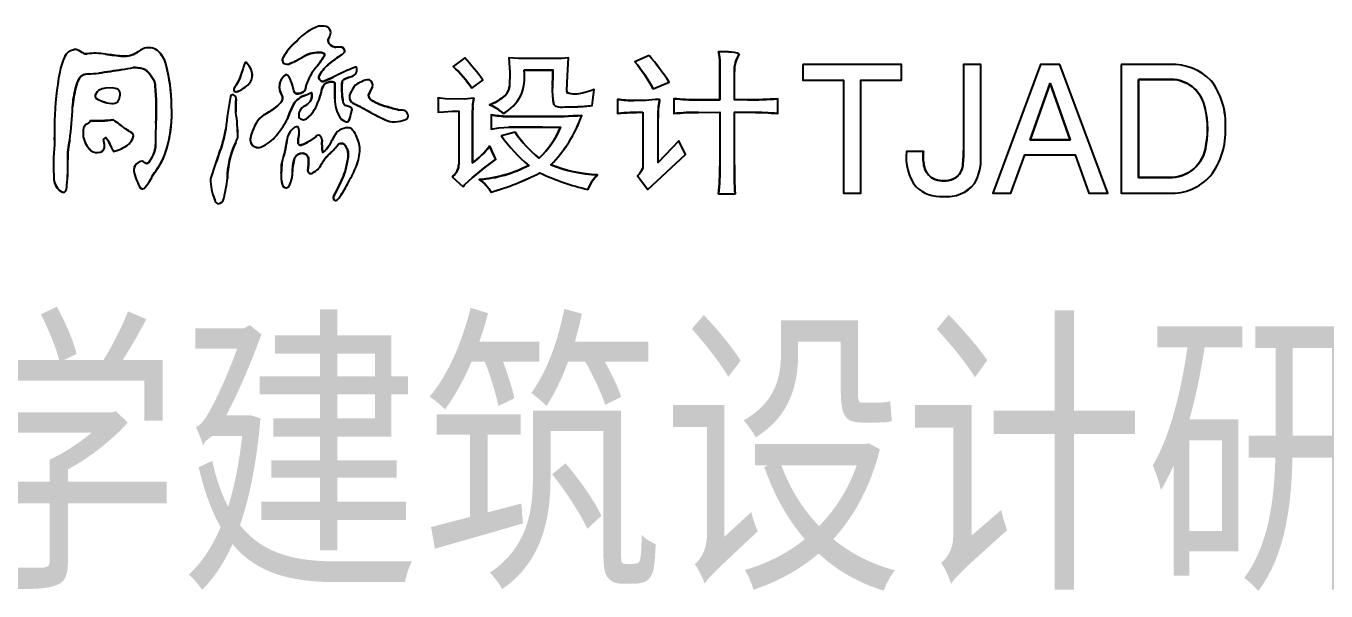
# Model space of a CAD drawing. Header units: inches. Extents: x -867 to 118033, y 1134206 to 1218306.
# Drawn here: x 111656 to 114573, y 1167804 to 1169072 of the extents above; entities that cross this region are included whole.
import ezdxf

# ---------------------------------------------------------------- set-up
doc = ezdxf.new("R2010")
doc.units = ezdxf.units.IN
doc.header["$MEASUREMENT"] = 0
doc.styles.add('TKZ1_tjhts.shx', font='tjromant.shx', dxfattribs={"bigfont": 'tjhts.shx'})

msp = doc.modelspace()

# ---------------------------------------------------------------- linework, layer by layer
at = {"color": 7}
for p, q in [((112640.8, 1169000.6), (112614.6, 1168981.2)), ((112761.9, 1168999.4), (112739.5, 1169000.6)), ((112739.5, 1169000.6), (112742, 1168967.8)), ((112781.4, 1168999.2), (112761.9, 1168999.4)), ((112808.2, 1168999.2), (112781.4, 1168999.2)), ((112836.4, 1168999.2), (112808.2, 1168999.2)), ((112858.2, 1168999.7), (112836.4, 1168999.2)), ((112873.7, 1169000.6), (112858.2, 1168999.7)), ((112871, 1168961.3), (112873.7, 1169000.6)), ((113054.3, 1169006.2), (113022, 1168992.3)), ((113620.6, 1168985.6), (113399.3, 1168985.6)), ((113399.3, 1168985.6), (113399.3, 1168950.6)), ((113620.6, 1168950.6), (113620.6, 1168985.6)), ((113799, 1168985.6), (113759.6, 1168985.6)), ((113759.6, 1168985.6), (113759.6, 1168793)), ((113799, 1168777.2), (113799, 1168985.6)), ((113932.9, 1168985.6), (113825.8, 1168697.3)), ((113976.1, 1168985.6), (113932.9, 1168985.6)), ((114083.5, 1168697.3), (113976.1, 1168985.6)), ((114113.3, 1168985.6), (114113.3, 1168697.3)), ((114223.1, 1168985.6), (114113.3, 1168985.6)), ((112742, 1168967.8), (112741, 1168937.1)), ((112869.9, 1168928.5), (112871, 1168961.3)), ((113245.6, 1168906.3), (113245.6, 1168970.1)), ((111818.4, 1168927.9), (111815.5, 1168924.9)), ((111827, 1168931.3), (111818.4, 1168927.9)), ((111834.3, 1168932.8), (111827, 1168931.3)), ((111849.9, 1168933.6), (111834.3, 1168932.8)), ((111859.7, 1168931.3), (111849.9, 1168933.6)), ((112656.2, 1168932.6), (112681.4, 1168950.9)), ((112870.2, 1168924.8), (112869.9, 1168928.5)), ((112922.9, 1168927.1), (112913.1, 1168924)), ((112930.8, 1168929.9), (112922.9, 1168927.1)), ((112926.2, 1168893.8), (112930.8, 1168929.9)), ((113063.6, 1168931.3), (113099.1, 1168946.6)), ((113399.3, 1168950.6), (113490.3, 1168950.6)), ((113490.3, 1168950.6), (113490.3, 1168697.3)), ((113529.6, 1168697.3), (113529.6, 1168950.6)), ((113529.6, 1168950.6), (113620.6, 1168950.6)), ((113954.4, 1168944.3), (113909.2, 1168817.1)), ((113999, 1168817.1), (113954.4, 1168944.3)), ((114152.5, 1168952.3), (114152.5, 1168732.5)), ((114219.9, 1168952.3), (114152.5, 1168952.3)), ((111815.5, 1168924.9), (111811.9, 1168918.7)), ((112580.7, 1168910.5), (112580.7, 1168878.6)), ((112585.3, 1168910.5), (112580.7, 1168910.5)), ((112596.9, 1168909.1), (112585.3, 1168910.5)), ((112639.4, 1168908.1), (112596.9, 1168909.1)), ((112660.9, 1168910.5), (112639.4, 1168908.1)), ((112870.6, 1168922.9), (112870.2, 1168924.8)), ((112874.7, 1168921), (112870.6, 1168922.9)), ((112883.6, 1168919.4), (112874.7, 1168921)), ((112892.2, 1168919.7), (112883.6, 1168919.4)), ((112904.6, 1168921.8), (112892.2, 1168919.7)), ((112913.1, 1168924), (112904.6, 1168921.8)), ((112983.4, 1168907.7), (112983.4, 1168875.8)), ((113109.9, 1168909.1), (113109.9, 1168875.8)), ((113275.4, 1168906.3), (113245.6, 1168906.3)), ((113342.8, 1168875.8), (113342.8, 1168909.1)), ((112580.7, 1168878.6), (112593.6, 1168879.7)), ((112593.6, 1168879.7), (112612.4, 1168881.2)), ((112612.4, 1168881.2), (112626.9, 1168881.4)), ((112626.9, 1168881.4), (112627, 1168762.1)), ((112699.5, 1168873.1), (112699.5, 1168841.1)), ((113040.4, 1168878.6), (113040.4, 1168753.8)), ((113165.4, 1168878.5), (113213.2, 1168878.6)), ((113213.2, 1168878.6), (113213.2, 1168757.9)), ((113245.6, 1168878.6), (113286, 1168878.6)), ((113245.6, 1168760.7), (113245.6, 1168878.6)), ((112699.5, 1168841.1), (112717.3, 1168843.6)), ((112717.3, 1168843.6), (112739.6, 1168845.2)), ((113074.4, 1168766.3), (113074.4, 1168865.2)), ((111830.1, 1168817.5), (111834.7, 1168821.8)), ((111834.7, 1168821.8), (111839, 1168817.2)), ((112753.4, 1168834.2), (112722.6, 1168825.9)), ((113120.7, 1168814.8), (113074.4, 1168766.3)), ((113136.1, 1168784.3), (113120.7, 1168814.8)), ((113909.2, 1168817.1), (113999, 1168817.1)), ((113051.2, 1168705.3), (113136.1, 1168784.3)), ((113669.8, 1168790.7), (113632.2, 1168790.7)), ((113866.3, 1168697.3), (113897.1, 1168783.4)), ((113897.1, 1168783.4), (114010.5, 1168783.4)), ((114010.5, 1168783.4), (114041.1, 1168697.3)), ((112613.1, 1168733), (112636.2, 1168712.2)), ((113028.1, 1168735.7), (113051.2, 1168705.3)), ((114152.5, 1168732.5), (114219.9, 1168732.5)), ((113210.1, 1168695.6), (113247.2, 1168695.6)), ((113490.3, 1168697.3), (113529.6, 1168697.3)), ((113825.8, 1168697.3), (113866.3, 1168697.3)), ((114041.1, 1168697.3), (114083.5, 1168697.3)), ((114113.3, 1168697.3), (114221.6, 1168697.3))]:
    msp.add_line(p, q, dxfattribs=at)
for points in [[(112264.1, 1169039.1, 0.093827), (112231.6, 1168999.2, 0.302072), (112233.9, 1168989.2, 0.296548), (112249.4, 1168988.6, 0.04254), (112281.7, 1169005.5, -0.129019), (112317.5, 1169012.8, -0.117204), (112324.7, 1169010.7, -0.328405), (112324.9, 1169004.7, -0.051459), (112306.5, 1168979.3, 0.085646), (112284.7, 1168940.5, 0.031903), (112283.1, 1168933.3, -0.315533), (112275.5, 1168923, -0.134544), (112263.7, 1168920.5, -0.408117), (112257.2, 1168927.1, 0.035639), (112249.6, 1168951.2, 0.084333), (112243.4, 1168961.2, 0.358627), (112237.6, 1168962, 0.227473), (112224.2, 1168936.1, 0.148882), (112228.8, 1168919.7, -0.254787), (112230.5, 1168905.4, -0.110418), (112215.7, 1168889.6, -0.032156), (112189.9, 1168872.7, 0.122106), (112174.1, 1168856.8, 0.074479), (112159.4, 1168820.9, 0.233421), (112164.5, 1168803.8, 0.316166), (112188.6, 1168803.2, 0.122903), (112221, 1168830.9, 0.056501), (112242.7, 1168864.2, -0.025506), (112256.2, 1168896.4, -0.174643), (112283.3, 1168917.2, 0.004602), (112296.4, 1168923, -0.251477), (112293.4, 1168902.9, -0.130218), (112280.8, 1168892.8, 0.16089), (112270.5, 1168882.1, 0.172735), (112268.4, 1168867.7, 0.448793), (112285.3, 1168864.2, 0.141971), (112310.3, 1168899.5, 0.057248), (112320.1, 1168930.6, -0.334885), (112335.7, 1168946.3, -0.076773), (112344.7, 1168946.9, -0.545841), (112348.7, 1168941.8, -0.008092), (112348.7, 1168908.5, 0.139136), (112360.7, 1168866.5, 0.144746), (112374.2, 1168857.4, 0.355116), (112381, 1168860.5, 0.046986), (112386, 1168878.8, 0.052614), (112387.8, 1168885.7, 0.237681), (112384.5, 1168890.2, 0.025436), (112375.3, 1168893.2, -0.354836), (112367.5, 1168901.9, -0.049448), (112364.8, 1168932.8, -0.035628), (112365, 1168944.1, -0.387964), (112372.2, 1168953.7, -0.009611), (112387.5, 1168959.3, 0.187317), (112396.8, 1168967.3, 0.232403), (112397.2, 1168979.7, 0.143525), (112395, 1168980.2, 0.022411), (112345.2, 1168957.8, -0.00319), (112326.8, 1168949.1, -0.206179), (112319.1, 1168948.5, -0.165764), (112313.6, 1168954.1, -0.217969), (112314.6, 1168961.9, -0.110096), (112337, 1168988, -0.031862), (112364, 1169007.7, 0.078929), (112370.6, 1169013.7, 0.264707), (112371, 1169018, 0.034215), (112367.5, 1169023, 0.174735), (112362.4, 1169025, 0.001752), (112353.7, 1169024.6, -0.177458), (112342.7, 1169027.5, -0.140307), (112334.8, 1169035.4, -0.275752), (112337.2, 1169048, 0.167681), (112339.3, 1169061.5, 0.301407), (112325.1, 1169072, 0.08311), (112312.4, 1169071.7, 0.130737)], [(111950.7, 1169017.7, 0.215782), (111921.7, 1169022.4, 0.067417), (111904.6, 1169012.5, -0.168397), (111870.5, 1169004.8, -0.018722), (111834, 1169009.4, 0.069135), (111793.1, 1169010, -0.211583), (111782.1, 1169012.8, 0.012327), (111771, 1169019.2, 0.18165), (111761.2, 1169018.4, 0.234564), (111743.2, 1169004.8, 0.06939), (111731.5, 1168968.4, 0.040114), (111720, 1168860.1, 0.00862), (111719.5, 1168806.3, 0.034302), (111718.5, 1168727.9, 0.240525), (111736.2, 1168700, 0.151405), (111742.1, 1168699.2, 0.254247), (111747.6, 1168714.9, 0.038225), (111749.6, 1168772.4, -0.061608), (111753.9, 1168816.5, 0.026815), (111760.4, 1168890.5, -0.054652), (111767.8, 1168934.1, -0.028262), (111774.9, 1168954.7, -0.253686), (111796, 1168964.9, 0.007206), (111819, 1168966.3, -0.006599), (111871.8, 1168974.4, 0.009999), (111896.4, 1168979.4, -0.062381), (111917, 1168976.7, -0.15567), (111930, 1168968.8, -0.051163), (111942.9, 1168950.8, -0.102101), (111945.9, 1168938, -0.03095), (111947.3, 1168854.3, 0.010088), (111946.7, 1168807.5, -0.131285), (111940, 1168780.4, -0.019629), (111932.7, 1168767.9, -0.485137), (111923.1, 1168765.1, 0.001583), (111916.2, 1168769.2, 0.165296), (111904, 1168763.3, 0.24859), (111897.8, 1168745.6, 0.066176), (111905.5, 1168723.4, 0.038595), (111911.3, 1168710.3, 0.378365), (111920.7, 1168707.7, 0.077759), (111939.9, 1168736.4, 0.016012), (111958.1, 1168764.2, 0.054651), (111971.8, 1168796.8, 0.087206), (111982.3, 1168892.9, 0.064902), (111969.6, 1168987.9, 0.144064)], [(113163.7, 1168906.4, -0.019379), (113109.9, 1168909.1), (113109.9, 1168875.8, -0.02608), (113165.4, 1168878.5), (113213.2, 1168878.6), (113213.2, 1168757.9, -0.021278), (113210.1, 1168695.6), (113247.2, 1168695.6, -0.017067), (113245.6, 1168760.7), (113245.6, 1168878.6), (113285.5, 1168878.6, -0.024313), (113342.8, 1168875.8), (113342.8, 1168909.1, -0.018656), (113275.4, 1168906.3), (113245.6, 1168906.3), (113245.6, 1168970.1, -0.143011), (113256.4, 1169008.9, 0.162811), (113246.2, 1169012.6, 0.035376), (113219, 1169014.4, 0.004148), (113210.1, 1169014.5, -0.046173), (113213, 1168989.9, -0.00345), (113213.2, 1168906.3, -0.001359)], [(112137.6, 1168960.7, -0.130766), (112136.1, 1168955.4, -0.049), (112127.3, 1168939.4, 0.175351), (112122.3, 1168928.2, 0.389375), (112126.5, 1168924.7, 0.146359), (112144.1, 1168932.6, 0.079034), (112157, 1168943.6, 0.101244), (112162.8, 1168954.6, 0.132531), (112162.9, 1168969.2, 0.067751), (112158.6, 1168979.6, 0.050259), (112150.9, 1168989.8, 0.454265), (112147.3, 1168989.4, 0.06765), (112143, 1168977.5, 0.007561)], [(112656.2, 1168932.6), (112681.4, 1168950.9, 0.028783), (112640.8, 1169000.6), (112614.6, 1168981.2, -0.06685)], [(112742, 1168967.8), (112741, 1168937.1, -0.202539), (112727.4, 1168913.2, -0.066868), (112696.4, 1168895.3, -0.101276), (112727.2, 1168875.8, 0.145344), (112765.7, 1168914.7, 0.140249), (112773.5, 1168972.9, -0.003162), (112838.3, 1168972.9, -0.016144), (112837.2, 1168939, 0.052901), (112839.3, 1168899.2, 0.214665), (112844.5, 1168892.4, 0.093296), (112846, 1168892.5, 0.137117), (112864.8, 1168890.6, 0.000424), (112894.5, 1168891.3, 0.022294), (112926.2, 1168893.8), (112930.8, 1168929.9), (112922.9, 1168927.1), (112913.1, 1168924), (112904.6, 1168921.8), (112892.2, 1168919.7), (112883.6, 1168919.4), (112870.9, 1168921.7), (112869.9, 1168926.5), (112871, 1168961.3), (112873.7, 1169000.6), (112858.2, 1168999.7), (112836.4, 1168999.2), (112808.2, 1168999.2), (112781.4, 1168999.2), (112761.9, 1168999.4), (112739.5, 1169000.6)], [(113054.3, 1169006.2), (113022, 1168992.3, -0.049542), (113063.6, 1168931.3), (113099.1, 1168946.6, 0.030356)], [(113759.6, 1168793, -0.040499), (113757.4, 1168754.6, -0.3078), (113726.3, 1168725.6, -0.189438), (113687.3, 1168732.4, -0.186489), (113671.1, 1168759.6, -0.07743), (113669.8, 1168790.7), (113632.2, 1168790.7, 0.198241), (113652.7, 1168711.8, 0.214326), (113714.8, 1168689.6, 0.249549), (113784.6, 1168718.6, 0.135294), (113799, 1168777.2), (113799, 1168985.6), (113759.6, 1168985.6)], [(114113.3, 1168985.6), (114113.3, 1168697.3), (114221.6, 1168697.3, 0.229129), (114314.3, 1168736.3, 0.179316), (114347.5, 1168842.9, 0.181564), (114315.5, 1168949.6, 0.220204), (114223.1, 1168985.6)], [(111849.9, 1168933.6), (111834.3, 1168932.8), (111827, 1168931.3), (111818.4, 1168927.9), (111815.5, 1168924.9), (111811.9, 1168918.7, 0.333571), (111812.9, 1168910.1, 0.045952), (111826.4, 1168903.7, 0.064784), (111848.3, 1168898.1, 0.210865), (111861.9, 1168902.5, 0.127927), (111866.7, 1168914, 0.211886), (111864.6, 1168927.6, 0.12013), (111859.7, 1168931.3)], [(112430.3, 1168877.7, 0.027579), (112467.4, 1168859.6, 0.154526), (112490.1, 1168857.9, 0.082415), (112510.8, 1168864.3, 0.312986), (112511.5, 1168877.1, 0.221824), (112504.6, 1168883, 0.031656), (112493, 1168883.7, -0.00721), (112464.9, 1168891.6, -0.071904), (112432.3, 1168905.1, -0.267193), (112424.7, 1168917.4, -0.023267), (112433.2, 1168935.6, 0.395574), (112426.4, 1168951.3, 0.188464), (112408.5, 1168947.2, 0.051998), (112395.4, 1168939.9, 0.108508), (112385.7, 1168924.6, 0.200123), (112381.8, 1168909.3, 0.191616), (112389.2, 1168899.4, -0.01282)], [(114152.5, 1168952.3), (114219.9, 1168952.3, -0.337188), (114298, 1168901.2, -0.124189), (114303.9, 1168804.5, -0.40123), (114219.9, 1168732.5), (114152.5, 1168732.5)], [(112127.5, 1168909.5, 0.313541), (112121.2, 1168918, 0.335576), (112114.8, 1168914.4, 0.015792), (112104.2, 1168841.6, -0.057755), (112088.3, 1168784.4, 0.000363), (112069.8, 1168729.2, 0.094511), (112079.3, 1168682.4, 0.230423), (112086.7, 1168673.3, 0.369117), (112099.6, 1168685.4, 0.039319), (112107.7, 1168730.3, -0.109188), (112126.7, 1168810.8, 0.00425), (112131.3, 1168822.8, 0.032369), (112126.9, 1168878.7, -0.025515)], [(112639.4, 1168908.1), (112596.9, 1168909.1), (112585.3, 1168910.5), (112580.7, 1168910.5), (112580.7, 1168878.6), (112593.6, 1168879.7), (112612.4, 1168881.2), (112626.9, 1168881.4), (112627, 1168762.3, -0.223037), (112614.6, 1168735.7, -0.003297), (112613.1, 1168733), (112636.2, 1168712.2, 0.201777), (112640.8, 1168716.3, -0.033526), (112710.3, 1168773.2, -0.02738), (112696.4, 1168802.3, -0.067274), (112657.8, 1168764.9, -0.004515), (112658.3, 1168891.9, -0.051491), (112660.9, 1168910.5)], [(113040.4, 1168878.6), (113040.4, 1168753.8, -0.094232), (113028.1, 1168735.7), (113051.2, 1168705.3), (113136.1, 1168784.3), (113120.7, 1168814.8), (113074.4, 1168766.3), (113074.4, 1168865.2, -0.058001), (113078.1, 1168905.9, 0.319569), (113076.3, 1168907.6, 0.045142), (113046.6, 1168904.8, 0.020451), (113020.2, 1168905, -0.034776), (112983.4, 1168907.7), (112983.4, 1168875.8, -0.030546)], [(112824.8, 1168868.9, -0.002263), (112735.7, 1168869.1, -0.028919), (112699.5, 1168872.9), (112699.5, 1168841.1), (112717.3, 1168843.6), (112739.6, 1168845.2, -0.001197), (112815, 1168845.3, 0.000411), (112855.2, 1168845.3, -0.117897), (112807.4, 1168776, -0.081518), (112753.4, 1168834.2), (112722.6, 1168825.9, 0.067412), (112784.3, 1168759.4, -0.099344), (112673.2, 1168727.5, -0.117302), (112699.5, 1168699.7, 0.051291), (112809, 1168742.7, 0.052048), (112916.9, 1168705.3, -0.102524), (112938.5, 1168738.5, -0.086164), (112833.7, 1168760.7, 0.112398), (112903, 1168871.7, -0.018709)], [(111839, 1168817.2, -0.039434), (111845.4, 1168803.9, 0.054133), (111852.6, 1168791, 0.123184), (111886.6, 1168807.4, 0.140353), (111896.7, 1168823.8, 0.284617), (111893.6, 1168832.3, -0.012464), (111879.4, 1168841.3, 0.016141), (111851.9, 1168861.5, -0.029736), (111800.7, 1168859.2, -0.149024), (111792.1, 1168852.4, 0.190304), (111785.1, 1168843.6, 0.089845), (111784.5, 1168823.6, 0.171078), (111802.3, 1168792.4, 0.249801), (111822, 1168789.3, 0.378768), (111832.3, 1168801.9, 0.031236), (111830.1, 1168817.5), (111834.7, 1168821.8)], [(112385.3, 1168842.4, 0.188222), (112369, 1168842.5, 0.20573), (112351.8, 1168831.7, 0.018376), (112339.4, 1168810, -0.117409), (112321.8, 1168788.1, -0.060927), (112320.2, 1168816, 0.215117), (112315.7, 1168826.1, 0.470033), (112305.7, 1168823.1, -0.045545), (112287.4, 1168811.3, -0.074224), (112273.6, 1168805.3, -0.568137), (112266.3, 1168811.5, -0.07678), (112267.6, 1168821.3, 0.100197), (112268.2, 1168842.1, 0.387299), (112262.2, 1168846.4, 0.118665), (112256.9, 1168843.9, 0.185429), (112241.2, 1168815.1, -0.018374), (112236.9, 1168790, 0.026924), (112229.9, 1168765.6, -0.013447), (112228.5, 1168742.2, 0.097057), (112231.3, 1168715.6, 0.277047), (112239.3, 1168708.9, 0.192921), (112246.3, 1168713, 0.125735), (112254, 1168743, -0.084178), (112258.7, 1168775.6, -0.292454), (112276.3, 1168786.7, -0.427415), (112289.7, 1168772.7, -0.039723), (112288.4, 1168748.3, 0.744354), (112300.1, 1168743.5, 0.173973), (112317.6, 1168759.6, -0.079593), (112334.6, 1168782.9, 0.037997), (112354.9, 1168804.4, -0.536451), (112372.4, 1168804.1, -0.220641), (112377.9, 1168773.8, -0.033334), (112372, 1168745.5, -0.02197), (112354.8, 1168706.6, -0.036413), (112345.6, 1168689, 0.059035), (112345.3, 1168688, 0.221247), (112348.6, 1168681.1, 0.229092), (112351.5, 1168680.7, 0.104052), (112358.2, 1168685.9, 0.039622), (112379.4, 1168721.7, 0.031663), (112397.5, 1168758.1, 0.083922), (112405.2, 1168795.4, 0.095464), (112397, 1168826.3, 0.118136)]]:
    msp.add_lwpolyline(points, format="xyb", close=True, dxfattribs=at)
for points in [[(113399.3, 1168985.6), (113399.3, 1168950.6), (113490.3, 1168950.6), (113490.3, 1168697.3), (113529.6, 1168697.3), (113529.6, 1168950.6), (113620.6, 1168950.6), (113620.6, 1168985.6)], [(113976.1, 1168985.6), (113932.9, 1168985.6), (113825.8, 1168697.3), (113866.3, 1168697.3), (113897.1, 1168783.4), (114010.5, 1168783.4), (114041.1, 1168697.3), (114083.5, 1168697.3)], [(113954.4, 1168944.3), (113999, 1168817.1), (113909.2, 1168817.1)]]:
    msp.add_lwpolyline(points, close=True, dxfattribs=at)
for centre, radius, start, end in [((112319.8, 1169033.7), 38.7, 82.1361, 101.1399), ((112349.5, 1168964.6), 113.4, 109.1475, 138.9413), ((112324.3, 1169056.1), 16, 19.8745, 86.9673), ((112346.5, 1169039.7), 12.5, 138.4495, 200.1147), ((112318.6, 1169057.8), 21.1, 332.0783, 10.1537), ((111765.9, 1168993.4), 25.4, 100.5493, 155.489), ((111767.1, 1169005.9), 13.9, 73.9384, 115.1205), ((111646.2, 1168789.6), 261.3, 57.9578, 61.4855), ((111949.7, 1168954.5), 73.5, 112.4138, 127.8412), ((111930.9, 1168988), 35.7, 56.361, 105.0678), ((111909.5, 1168970.7), 62.5, 13.7092, 48.7648), ((112353.1, 1168933.3), 138.3, 130.0963, 150.3716), ((112352.5, 1169045.2), 20.3, 209.0736, 241.021), ((112352.1, 1169041.1), 16.6, 235.3134, 269.6983), ((112409.8, 1167786.6), 1239.3, 92.2365, 92.6707), ((112362.2, 1169017), 8.01, 49.0264, 95.755), ((112332.7, 1168994.6), 44.9, 33.2088, 39.3453), ((112367, 1169016.2), 4.4, 324.3432, 41.0662), ((113210.3, 1168475.5), 539, 89.0741, 90.0248), ((113078.8, 1168986.5), 134.2, 1.4454, 12.0201), ((113219.7, 1168821.7), 192.8, 82.0921, 90.1964), ((111868, 1168944.6), 138.6, 154.6168, 170.1026), ((111790.8, 1169023.7), 13.9, 244.916, 279.4888), ((111811.4, 1168862.3), 148.8, 81.2482, 97.0675), ((111913.2, 1169494.4), 491.4, 260.7282, 265.3405), ((111876.4, 1169057.8), 53.3, 266.6633, 301.9308), ((111611.6, 1168891.7), 370.7, 0.1786, 14.6503), ((112188.8, 1168967.3), 47, 152.6378, 167.4631), ((112149.3, 1168988.1), 2.37, 36.9219, 158.8207), ((112103.8, 1168946.4), 64, 34.6901, 42.2935), ((112240.3, 1168996), 9.29, 142.2512, 226.8898), ((112242.1, 1169000.8), 14.2, 234.8579, 300.9284), ((112166.2, 1169186.2), 214.4, 292.8223, 302.5658), ((112313.4, 1168940.9), 72, 86.7683, 116.1748), ((112192.8, 1169081.1), 152.6, 318.166, 329.9491), ((112384.4, 1168924.7), 79.1, 126.7989, 151.9298), ((112316.7, 1168996.6), 16.2, 60.6449, 87.3841), ((112320.7, 1169007.6), 5.11, 325.6252, 38.347), ((112505.1, 1168786.1), 262.7, 122.4633, 129.7631), ((112348.6, 1169031.2), 28.1, 303.3087, 321.3605), ((112229.1, 1168623.7), 558.2, 35.8756, 42.4704), ((112735.7, 1168752.1), 373.7, 28.6579, 40.0028), ((112586, 1168608.2), 614.6, 33.4061, 40.3611), ((107155.3, 1168934.2), 6057.9, 359.73634, 0.52696), ((113317.4, 1168971), 71.9, 148.1785, 180.7336), ((113245.8, 1168995.6), 17, 51.6598, 88.6489), ((114230.4, 1168867.8), 118, 43.8554, 93.5297), ((112399.3, 1168842.9), 679.5, 169.3532, 178.5417), ((111794.8, 1168940.4), 24.5, 87.3628, 144.3023), ((111756.5, 1169763.7), 799.8, 272.831, 274.4824), ((112152.4, 1166966.7), 2027.2, 97.9552, 99.4675), ((111761, 1169590.5), 626, 280.1984, 282.49), ((111896.3, 1168895.7), 83.7, 75.161, 89.9474), ((111911.1, 1168952.4), 25, 40.8722, 74.565), ((111848.5, 1168897), 108.6, 29.6487, 41.3642), ((112126.9, 1168960.9), 10.7, 328.9307, 358.7309), ((112697.2, 1168792.8), 584.2, 161.5651, 163.2979), ((112122.5, 1168958.5), 41.8, 14.7604, 35.6224), ((112135.8, 1168962.1), 28, 344.4478, 14.6457), ((112257.9, 1168935.1), 33.7, 128.9893, 173.5821), ((112240, 1168958.1), 4.62, 42.2238, 134.9491), ((112217.3, 1168937.9), 35, 19.7615, 41.7667), ((112408.1, 1168896.9), 130.8, 140.9736, 160.5544), ((112322.6, 1168956.9), 9.47, 148.0295, 197.2149), ((111656.3, 1170396), 1594.7, 294.8621, 295.5931), ((112620, 1168413.7), 609.5, 111.8857, 116.8001), ((112523.8, 1168557.9), 423.9, 108.8221, 110.9686), ((112381.8, 1168975.3), 17, 288.0948, 330.936), ((112395.3, 1168976.2), 4.04, 62.1726, 128.7074), ((112384.4, 1168973.9), 14.1, 330.8324, 24.3687), ((112454.6, 1168801.8), 240.4, 32.9673, 48.2654), ((112667.9, 1168957.3), 106.8, 336.4349, 8.3694), ((112805.9, 1163854), 5119, 89.6376, 90.3624), ((112313.8, 1168972), 524.4, 356.3965, 0.096), ((111963.1, 1168878.6), 203, 164.1083, 176.6211), ((111952.8, 1168881.9), 192.3, 157.7458, 164.2213), ((111854.5, 1168919.3), 13.1, 39.402, 66.8025), ((111850.4, 1168918.4), 17, 344.8354, 32.6883), ((111913.4, 1168937.1), 32.5, 1.6517, 24.9706), ((111271.2, 1168885.3), 676.8, 357.377, 4.468), ((112126.3, 1168928.8), 4.03, 157.4294, 272.9815), ((112140.3, 1168927), 18.1, 136.232, 169.297), ((112122.2, 1168958.1), 33.6, 277.4205, 310.727), ((112050.4, 1168992.2), 93.3, 325.5426, 336.7635), ((112116.1, 1168978.4), 53.7, 301.4597, 319.5353), ((112133, 1168963.3), 31.1, 320.4647, 343.5894), ((112253.4, 1168935.5), 29.2, 173.2102, 212.6053), ((112083.9, 1168886.3), 178, 13.2261, 20.8557), ((112263.8, 1168927.1), 6.64, 180.6502, 269.4551), ((112271.9, 1168933.6), 11.2, 288.3268, 346.057), ((112340.1, 1168924.3), 57.6, 163.712, 173.4114), ((112180.1, 1168957.6), 142.6, 335.9437, 349.7991), ((112324.4, 1168959.4), 12.1, 206.2393, 243.8873), ((112322.3, 1168957.8), 9.75, 250.905, 297.5047), ((112338.4, 1168928.1), 18.4, 98.2621, 166.527), ((112341.9, 1168917.4), 29.6, 84.5935, 102.1541), ((112345.1, 1168943.1), 3.82, 21.6026, 95.1427), ((111319.3, 1168923.1), 1029.5, 359.1889, 1.1919), ((112444.2, 1168936.6), 79.5, 171.7867, 182.7924), ((112521.6, 1168930.8), 156.8, 179.2992, 191.5981), ((112373.9, 1168945), 8.89, 101.2006, 160.3988), ((112425.4, 1168910.1), 42.3, 135.1005, 159.8718), ((112437, 1168881.1), 72, 113.305, 125.2113), ((112422.6, 1168926.3), 25.3, 81.2357, 123.9277), ((112625, 1168835), 216.6, 152.3131, 157.6446), ((112421.5, 1168939.8), 12.5, 340.3263, 66.6562), ((112705.9, 1168941.3), 35.4, 307.403, 353.2021), ((113025.9, 1168928.8), 188.9, 176.8776, 188.5048), ((114225.4, 1168875.4), 77.1, 19.5553, 94.0892), ((114189.4, 1168853.6), 158.4, 356.11, 37.2729), ((111818.1, 1168915.1), 7.23, 149.7671, 223.5559), ((111854.4, 1168980.4), 81.7, 239.4318, 249.9559), ((111858.7, 1168984.9), 87.3, 248.3359, 263.1626), ((111850.1, 1168915.7), 17.6, 263.9496, 311.5786), ((111842.2, 1168917.6), 24.8, 322.4105, 351.5708), ((113261.6, 1168710.9), 1164.7, 169.9373, 173.5564), ((112120.4, 1168912), 6.13, 82.3692, 156.5712), ((112118.2, 1168909.3), 9.27, 350.7614, 71.0034), ((112428.3, 1168887.9), 301.6, 176.2285, 181.7493), ((112187.6, 1168930.6), 49.7, 304.4024, 329.6063), ((112216.5, 1168911.1), 15.1, 337.9709, 35.1472), ((112298.5, 1168869.2), 50.3, 107.5904, 147.216), ((112265.1, 1168943.1), 22.7, 266.6755, 297.3265), ((112268.1, 1168921.7), 31.5, 293.6395, 323.3164), ((111973.3, 1169632.6), 779.7, 293.4238, 294.4784), ((112236.8, 1168924.9), 77.7, 308.622, 340.9434), ((112276.1, 1168915.7), 21.5, 323.2706, 19.7339), ((112428.7, 1168908.6), 79.9, 180.0575, 211.7418), ((112376.8, 1168902.4), 9.32, 199.3444, 249.1336), ((112402.1, 1168912.3), 20.5, 143.1721, 188.4389), ((112398, 1168913.7), 16.8, 194.9179, 248.8939), ((111987.5, 1168086.7), 906.6, 60.7604, 63.5026), ((112439.1, 1168917.9), 14.4, 181.9526, 241.7908), ((112495.5, 1169011.1), 123.4, 239.2109, 255.6618), ((112749.6, 1168888.6), 91.4, 166.1527, 177.9433), ((112645.1, 1169019.6), 134.5, 292.403, 307.7053), ((112681, 1168960.2), 96.2, 298.6904, 331.7691), ((112849.5, 1168901.6), 10.5, 184.3607, 241.5966), ((113021, 1169170.6), 265.6, 261.8656, 269.8324), ((113031.3, 1168582.6), 322.6, 87.2808, 91.967), ((113076.6, 1168741.7), 165.9, 90.3127, 100.4345), ((113251.1, 1168870), 176.8, 168.7607, 181.5391), ((113076, 1168905.5), 2.06, 326.4932, 98.9907), ((113171.6, 1169601.4), 695, 264.9091, 269.3499), ((113203.9, 1178019), 9112.7, 269.74672, 270.05812), ((113271.8, 1169809.7), 903.4, 270.2276, 274.5029), ((114109.3, 1168841.2), 198.1, 349.3214, 17.6385), ((111067.5, 1168914.1), 693.4, 351.9097, 358.0537), ((111703.7, 1168874.8), 279.2, 344.5686, 3.725), ((111697.4, 1168816.2), 434, 0.8698, 8.2857), ((112214, 1168833), 46.5, 121.276, 149.4952), ((112072, 1169081.4), 239.7, 299.4673, 306.8343), ((112565.4, 1168747.9), 343, 154.336, 160.1802), ((112289.6, 1168871.9), 21.7, 151.8893, 191.0904), ((112291.9, 1168872), 23.7, 118.0768, 154.6368), ((112350, 1168802), 94.6, 69.3771, 75.6628), ((112286.8, 1168896.1), 100.7, 339.9904, 350.0828), ((112381.7, 1168884.6), 6.15, 10.058, 74.5038), ((112353.9, 1168890.6), 34.2, 339.7651, 351.8123), ((112612.6, 1169204.5), 374.2, 240.8423, 246.9821), ((112753, 1169861), 1011.3, 253.4506, 255.103), ((112493.7, 1168791.9), 91.8, 83.2252, 90.4778), ((112501.7, 1168872.6), 10.8, 24.6287, 74.657), ((112501.9, 1168871.3), 11.3, 321.8681, 31.3857), ((119691.2, 1168801), 7033.5, 179.2596, 180.29427), ((112664.2, 1168810.3), 90.9, 46.1401, 69.2721), ((112750.1, 1169183.9), 315.2, 260.6646, 267.3749), ((112805.4, 1178710.7), 9841.8, 269.59419, 270.11279), ((112826.7, 1169915.3), 1046.4, 269.8926, 274.1798), ((112624.7, 1168968.5), 294.7, 315.16, 340.812), ((112845, 1168896.4), 4.02, 262.09, 283.4103), ((112858.7, 1168925.3), 35.2, 248.7591, 279.9892), ((112455.2, 1186351.3), 17465.5, 271.34405, 271.44129), ((112882.3, 1169248.1), 356.9, 271.9513, 277.0598), ((113034.7, 1168410.6), 468, 89.2916, 96.29), ((113163.7, 1168345.7), 532.8, 89.8215, 95.7973), ((113285.6, 1168288.3), 590.2, 84.4426, 89.9661), ((113282.3, 1168820.4), 1562.8, 178.5417, 180.5171), ((111840.1, 1168831.8), 56.2, 167.8136, 188.3494), ((111799.7, 1168839.1), 15.3, 119.847, 162.946), ((111785.3, 1168869.8), 18.7, 291.4764, 325.3806), ((111806.9, 1169290.9), 431.8, 269.1798, 275.9928), ((111553.3, 1168426.4), 527.7, 51.8352, 55.5341), ((112066.4, 1169122), 337.3, 236.3211, 238.8068), ((113106.1, 1168816.7), 1159.5, 178.1439, 180.508), ((111849.7, 1168881.7), 257.7, 337.821, 351.0428), ((112286.6, 1168789.9), 131, 149.3751, 164.7886), ((112085, 1168942.8), 176.1, 320.5442, 333.4796), ((112286.5, 1168809), 45.7, 130.3229, 172.399), ((112264.7, 1168834.2), 12.4, 101.6081, 128.6776), ((112262.9, 1168840.9), 5.48, 5.9129, 97.3227), ((112216.3, 1168833.3), 52.6, 346.7379, 8.9252), ((112278.4, 1168873.5), 11.6, 209.8541, 306.535), ((112373, 1168817.1), 25.7, 98.8292, 145.3302), ((112382.9, 1168884.7), 28.7, 219.2884, 252.2329), ((112377, 1168821.6), 22.4, 68.0906, 110.7291), ((112375.6, 1168863.2), 5.99, 255.826, 345.2835), ((112357.6, 1168809.9), 42.7, 22.635, 49.585), ((112481.5, 1168894.6), 37.7, 246.1825, 283.0976), ((112481, 1168923.4), 66.2, 277.8691, 296.7147), ((112802.1, 1153094.6), 15750.7, 89.95285, 90.22719), ((112686.3, 1168910.7), 181.1, 311.9491, 338.845), ((112835.1, 1193273), 24427.7, 269.95285, 270.04715), ((114187, 1168834.4), 160.7, 322.3716, 3.0358), ((111930, 1168776.8), 180.5, 167.306, 181.4077), ((111837.6, 1168833.3), 54.1, 190.3983, 229.2307), ((111706.4, 1168792.1), 126.3, 4.9458, 11.6206), ((111758.4, 1168770.1), 93.3, 21.2443, 30.2772), ((111863, 1168833.2), 35, 312.4733, 342.0392), ((111888.3, 1168825.6), 8.56, 338.3451, 66.3102), ((112299.3, 1168727.6), 191.5, 154.2713, 179.1966), ((111423.8, 1169088.9), 755.9, 338.4131, 339.3872), ((112179.3, 1168817.6), 20.2, 160.684, 222.9406), ((112149.2, 1168882.1), 88.2, 296.4929, 324.5197), ((111897.8, 1168861.1), 346.5, 348.1643, 352.3673), ((112298.6, 1168812.3), 32.3, 163.9313, 186.2401), ((112260.4, 1168854.6), 51.1, 284.965, 301.9449), ((112231.7, 1168917.3), 119.8, 297.7074, 308.1383), ((112312, 1168820.4), 6.83, 56.4707, 157.1709), ((112306.8, 1168816.1), 13.4, 359.6902, 48.2514), ((112435.5, 1168808.6), 115.5, 176.3281, 190.2743), ((112641.9, 1168652.4), 341.1, 148.2712, 153.1409), ((112320.9, 1168789.6), 84.5, 3.9302, 25.7429), ((112999.2, 1169020.5), 338.2, 215.1279, 230.5544), ((112957.8, 1168969.5), 245.1, 213.5057, 232.147), ((112289.4, 1168759.5), 571.8, 175.3057, 183.1641), ((111815.1, 1168809.3), 21.2, 232.8455, 288.9476), ((111820, 1168801.4), 12.3, 279.2532, 7.1765), ((111908.3, 1168830.5), 68.3, 202.909, 215.3033), ((111836.8, 1168867.2), 77.8, 281.7151, 309.8053), ((111777.8, 1168866.5), 183.6, 326.7502, 332.7814), ((111892.6, 1168806.5), 54.1, 333.6851, 359.9239), ((111816.4, 1168842.8), 162.1, 330.995, 344.8502), ((150120.4, 1156023.1), 40115.9, 161.45121, 161.53441), ((112177, 1168820.6), 20.9, 233.3354, 303.5162), ((112460.5, 1168713), 236.6, 160.9846, 167.1536), ((112276.2, 1168767.4), 19.3, 87.842, 154.7635), ((112271.8, 1168810.5), 5.57, 197.7361, 288.4077), ((112276.3, 1168773.3), 13.4, 6.5376, 87.4634), ((112398.8, 1168718), 91.2, 134.6744, 152.5807), ((112284.6, 1168835.9), 60.6, 307.8792, 330.9583), ((112203.5, 1168926.8), 194.7, 312.3367, 321.4868), ((112363.5, 1168798.4), 10.5, 39.9238, 137.1204), ((112342.5, 1168783), 36.6, 345.4189, 37.297), ((112291, 1168799.7), 114.3, 338.6715, 357.86), ((112538.5, 1168926.2), 200.7, 306.4661, 321.8609), ((112968.9, 1168914.5), 294.7, 202.3654, 208.6389), ((113738.1, 1168776.1), 106.9, 172.1457, 216.9976), ((113770.1, 1168779.3), 100.9, 173.5304, 191.2408), ((113522, 1168787.5), 237.6, 352.057, 1.3336), ((114224.2, 1168812.4), 80.1, 266.8701, 354.3186), ((111373.4, 1168756.5), 376.5, 353.655, 2.4112), ((111917.6, 1168748.6), 20, 132.6351, 196.1191), ((111918.8, 1168748.4), 21, 97.2673, 134.8108), ((111267, 1167668.7), 1277.7, 59.0994, 59.4622), ((111926.8, 1168770.3), 6.37, 234.9171, 315.8426), ((111514.9, 1169034.5), 519.2, 324.9535, 328.6229), ((111794.6, 1168780.6), 435.5, 354.944, 358.0256), ((112352.5, 1168745.4), 98.5, 162.1479, 180.2303), ((112135.7, 1168768.5), 154.1, 352.4532, 2.3499), ((112286.5, 1168775.9), 35.1, 292.8673, 333.1143), ((112163.4, 1168804), 216.6, 344.3343, 351.9711), ((112101.7, 1168882.3), 320.8, 329.9616, 337.2158), ((112592.5, 1168762.2), 34.5, 309.8534, 359.8978), ((113099, 1168227.6), 669.9, 125.4743, 133.155), ((112649.3, 1169020.2), 293.7, 274.6706, 297.3641), ((112950, 1169051.5), 313.2, 248.1999, 267.8986), ((112986.8, 1168777.1), 58.5, 314.9451, 336.4779), ((112479.6, 1168762.9), 733.6, 354.7342, 359.61), ((114200.3, 1168751.3), 954.8, 179.433, 183.3441), ((113714.5, 1168767), 44, 189.6001, 231.8549), ((113720.5, 1168763), 37.8, 278.8183, 347.2517), ((113685.5, 1168773.9), 113.5, 330.8186, 1.6385), ((111754.7, 1168731.2), 36.4, 185.2534, 234.8149), ((111985.4, 1168763.3), 89.3, 193.1527, 206.5867), ((111992.8, 1168754.8), 92.8, 199.8202, 207.9486), ((111838.5, 1168783.4), 111.8, 317.3688, 335.154), ((112197.2, 1168730.5), 127.4, 180.5887, 202.1848), ((111818.5, 1168759.3), 290.7, 345.276, 354.2826), ((112297.8, 1168736.1), 69.6, 174.9727, 196.308), ((112191.5, 1168743.1), 62.5, 334.9083, 1.731), ((112295, 1168747.6), 6.57, 174.6479, 321.2971), ((111920.2, 1168920.7), 484.6, 333.7713, 338.8058), ((112402.9, 1168849.3), 240.2, 331.026, 331.7817), ((112628, 1168658.4), 82.5, 30.0428, 56.8041), ((112545.4, 1169253.5), 574.8, 285.5451, 297.2898), ((113042.1, 1169241), 550.1, 244.9318, 256.8495), ((113007.9, 1168669.8), 97.7, 135.3043, 158.7192), ((113715.4, 1168778.6), 54.1, 238.6948, 281.6024), ((114227.6, 1168812.6), 115.5, 267.0236, 318.645), ((111740.4, 1168709.2), 10.2, 228.9775, 279.6253), ((111730.4, 1168712.1), 17.5, 312.4014, 9.4616), ((111917.5, 1168714.3), 7.36, 203.8125, 295.6968), ((112240.8, 1168719), 10.1, 193.8443, 261.5517), ((112237.7, 1168719.6), 10.8, 278.7209, 343.738), ((112229.6, 1168761.2), 136.6, 328.5156, 336.4149), ((112143.3, 1168837.4), 262.9, 325.6786, 333.9126), ((112633.6, 1168719.7), 7.99, 289.1375, 334.7688), ((113708.4, 1168769.8), 80.4, 226.2037, 274.5916), ((113722.5, 1168769.7), 80.4, 264.4935, 320.5412), ((112092.3, 1168685.5), 13.4, 193.3568, 245.2599), ((112086.1, 1168686.9), 13.6, 272.5503, 353.5902), ((112349.5, 1168687.2), 4.26, 141.1868, 213.7616), ((112354.4, 1168688.2), 9.08, 201.649, 230.9313), ((112350.5, 1168683.9), 3.34, 235.6875, 287.3008), ((112342.4, 1168699.3), 20.7, 296.1399, 330.614)]:
    msp.add_arc(centre, radius, start, end, dxfattribs=at)
for p in [(112838.3, 1168972.9), (111811.9, 1168918.7), (112580.7, 1168910.5), (111800.7, 1168859.2)]:
    msp.add_point(p, dxfattribs=at)

# ---------------------------------------------------------------- texts
at = {"color": 7, "style": 'TKZ1_tjhts.shx'}
msp.add_text('同济大学建筑设计研究院', height=570, dxfattribs=at).set_placement((109835.2, 1167806.8))

doc.saveas('drawing.dxf')
